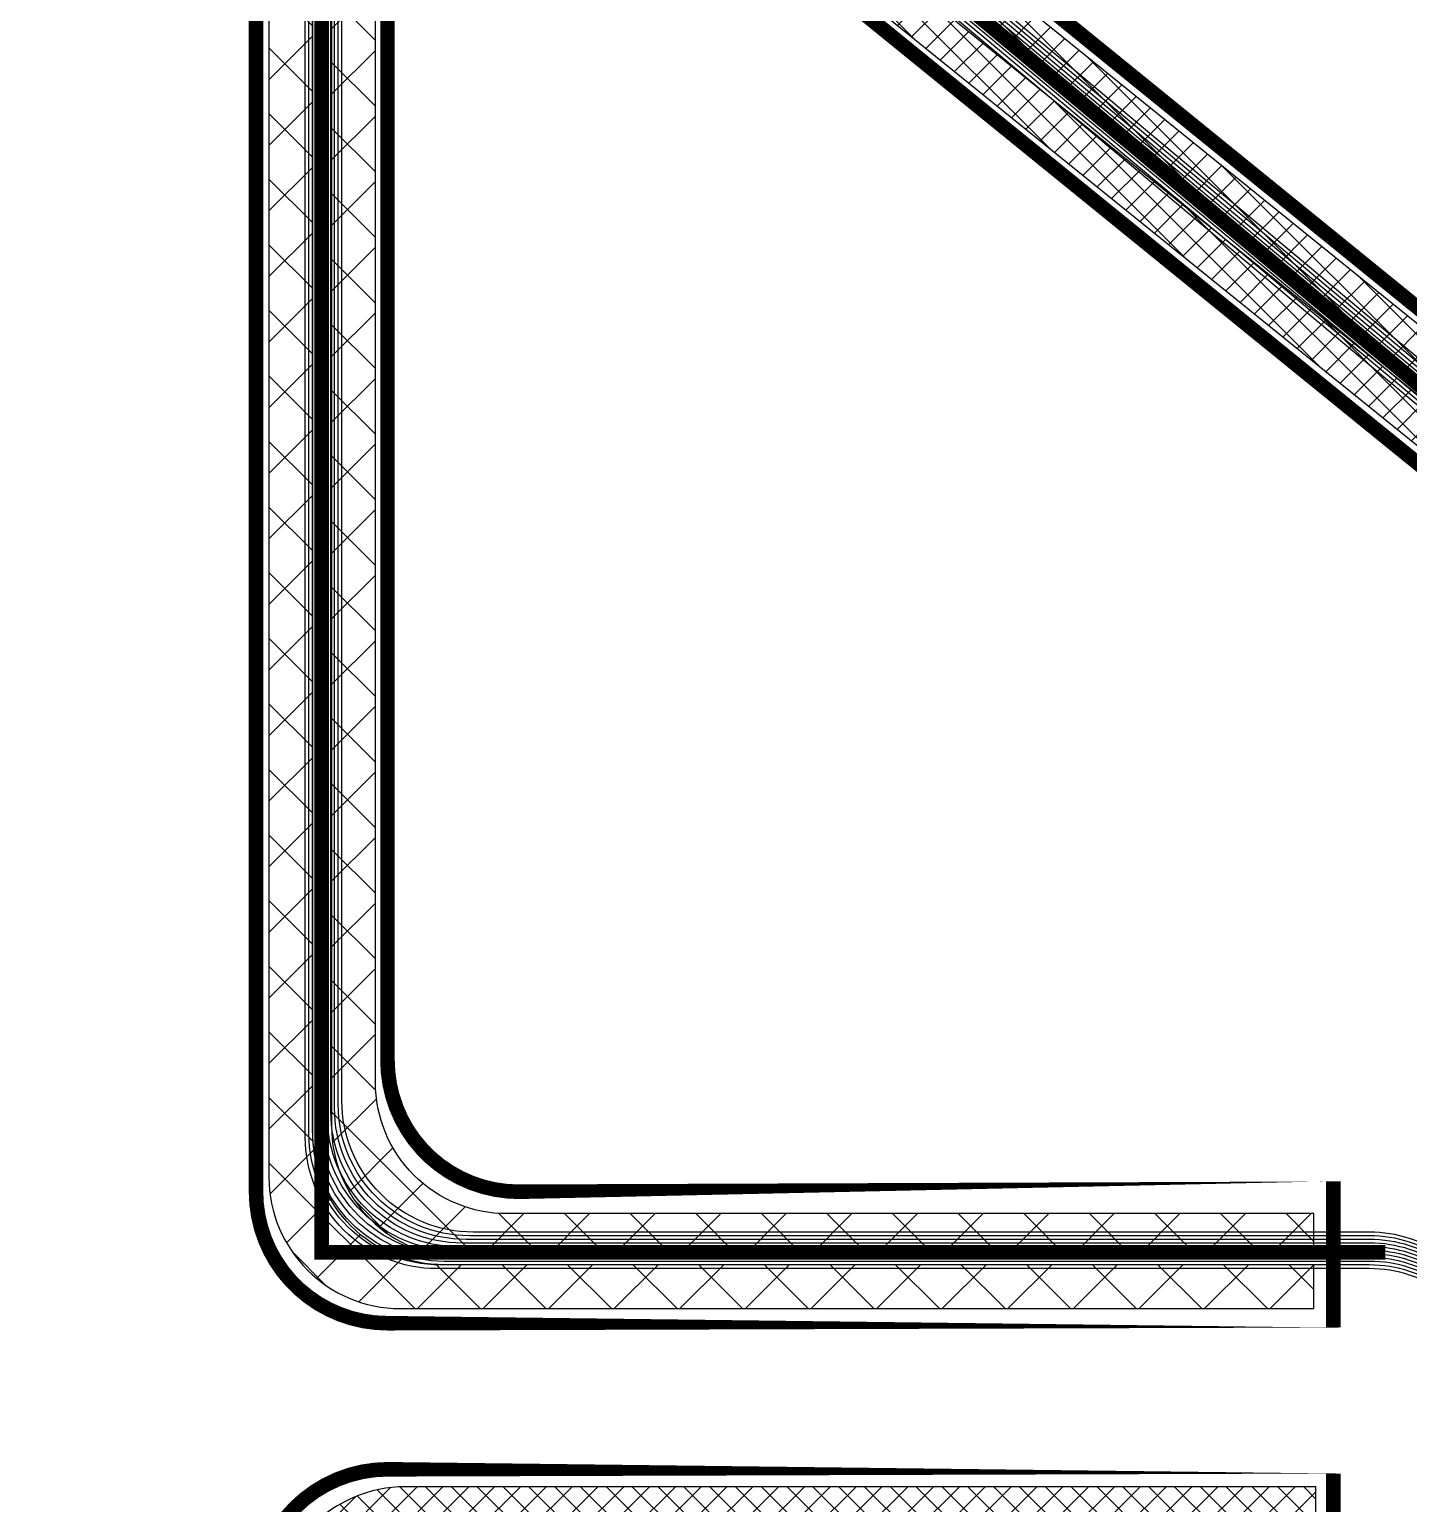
# Model space of a CAD drawing. Header units: metres. Extents: x 530177 to 530565, y 2673484 to 2673812.
# Drawn here: x 530349.99 to 530359.43, y 2673645.29 to 2673655.39 of the extents above; entities that cross this region are included whole.
import ezdxf

# ---------------------------------------------------------------- set-up
doc = ezdxf.new("R2010")
doc.units = ezdxf.units.M
for name, color, linetype in [('300mm Hume Pipe', 74, 'Continuous'), ('Excavation', 7, 'Continuous'), ('LT Cable(AG) INV to LT Panel BL-21', 2, 'Continuous'), ('Trench (AC)-BL21', 14, 'Continuous')]:
    doc.layers.add(name, color=color, linetype=linetype)
pattern_1 = [(45, (-2466.691999999457, -401.0958847771399), (-0.08838834764831845, 0.08838834764831845), []), (135, (-2466.691999999457, -401.0958847771399), (-0.08838834764831845, -0.08838834764831843), [])]

msp = doc.modelspace()

# ---------------------------------------------------------------- hatches: boundary and pattern name
at = {"layer": '300mm Hume Pipe'}
h = msp.add_hatch(dxfattribs=at)
h.set_pattern_fill('ANSI37', color=74, scale=0.1)
h.set_pattern_definition([(45, (166.84874647588, -1357.5), (-0.2245064030267289, 0.2245064030267289), []), (135, (166.84874647588, -1357.5), (-0.2245064030267289, -0.2245064030267288), [])])
edge = h.paths.add_edge_path()
edge.add_line((530351.632030845, 2673670.031701729), (530351.6320308463, 2673647.529248202))
edge.add_arc((530352.5320308463, 2673647.529248202), 0.9000000000232831, 180.0000000296449, 270.0000000074112)
edge.add_line((530352.5320308465, 2673646.629248202), (530358.7849162798, 2673646.629248207))
edge.add_line((530358.7849162798, 2673646.629248207), (530358.7849162798, 2673646.929248206))
edge.add_line((530358.7849162798, 2673646.929248206), (530352.8320308465, 2673646.929248202))
edge.add_arc((530352.8320308464, 2673647.829248202), 0.900000000372529, 180.0000000296449, 270.00000000741124, ccw=False)
edge.add_line((530351.9320308464, 2673647.829248202), (530351.9320308451, 2673670.031701729))
edge.add_line((530351.9320308451, 2673670.031701729), (530351.632030845, 2673670.031701729))
h = msp.add_hatch(dxfattribs=at)
h.set_pattern_fill('ANSI37', color=74, scale=0.1)
h.set_pattern_definition([(45, (167.2770792166702, -1357.149959509261), (-0.2245064030267289, 0.2245064030267289), []), (135, (167.2770792166702, -1357.149959509261), (-0.2245064030267289, -0.2245064030267288), [])])
edge = h.paths.add_edge_path()
edge.add_line((530352.0603635857, 2673670.01471574), (530352.0603635871, 2673647.879288692))
edge.add_arc((530352.9603635871, 2673647.879288693), 0.9000000000232831, 180.0000000296449, 270.0000000074112)
edge.add_line((530352.9603635872, 2673646.979288693), (530358.7849162798, 2673646.979288697))
edge.add_line((530358.7849162798, 2673646.979288697), (530358.7849162798, 2673647.279288697))
edge.add_line((530358.7849162798, 2673647.279288697), (530353.2603635873, 2673647.279288692))
edge.add_arc((530353.2603635872, 2673648.179288693), 0.900000000372529, 180.0000000296449, 270.00000000741124, ccw=False)
edge.add_line((530352.3603635872, 2673648.179288692), (530352.3603635858, 2673670.01471574))
edge.add_line((530352.3603635858, 2673670.01471574), (530352.0603635857, 2673670.01471574))
h = msp.add_hatch(dxfattribs=at)
h.set_pattern_fill('ANSI37', color=74)
h.set_pattern_definition(pattern_1)
edge = h.paths.add_edge_path()
edge.add_line((530362.3462895746, 2673648.202823769), (530362.6462895744, 2673648.202823769))
edge.add_line((530362.6462895744, 2673648.202823769), (530362.6462895744, 2673650.39340423))
edge.add_arc((530361.7462895743, 2673650.39340423), 0.9000000001396984, 359.9999999703551, 408.3287436989939)
edge.add_line((530362.3446597073, 2673651.065678865), (530355.6305955846, 2673656.496073229))
edge.add_arc((530356.2289657175, 2673657.168347863), 0.8999999998521733, 179.9999999703551, 228.3287437045298, ccw=False)
edge.add_line((530355.3289657173, 2673657.168347864), (530355.3289657175, 2673670.018418689))
edge.add_line((530355.3289657175, 2673670.018418689), (530355.0289657176, 2673670.018418689))
edge.add_line((530355.0289657176, 2673670.018418689), (530355.0289657175, 2673657.033746683))
edge.add_arc((530355.9289657177, 2673657.033746682), 0.9000000001396984, 179.9999999703551, 228.3287436989939)
edge.add_line((530355.3305955847, 2673656.361472048), (530362.0446597076, 2673650.931077683))
edge.add_arc((530361.4462895746, 2673650.258803048), 0.9000000002774085, 0, 48.32874371870338, ccw=False)
edge.add_line((530362.3462895746, 2673650.258803048), (530362.3462895746, 2673648.202823769))
edge = h.paths.add_edge_path()
edge.add_line((530354.9449028461, 2673669.967191869), (530354.944902846, 2673656.996030143))
edge.add_arc((530355.8449028461, 2673656.996030143), 0.9000000001396984, 179.9999999703551, 228.3287436989939)
edge.add_line((530355.2465327132, 2673656.323755508), (530361.9605968359, 2673650.893361143))
edge.add_arc((530361.362226703, 2673650.221086509), 0.9000000002774085, 0, 48.32874371870338, ccw=False)
edge.add_line((530362.2622267031, 2673650.221086509), (530362.2622267031, 2673648.202823769))
edge.add_line((530362.2622267031, 2673648.202823769), (530361.9622267031, 2673648.202823769))
edge.add_line((530361.9622267031, 2673648.202823769), (530361.962226703, 2673650.11128488))
edge.add_arc((530361.0622267027, 2673650.11128488), 0.9000000002561137, 0, 48.33614239118482)
edge.add_line((530361.6605100189, 2673650.783636777), (530354.9466195301, 2673656.212322967))
edge.add_arc((530355.5449028461, 2673656.884674864), 0.9000000003040967, 180.0000000296449, 228.3361424219648, ccw=False)
edge.add_line((530354.6449028461, 2673656.884674864), (530354.6449028461, 2673670.018418689))
edge.add_line((530354.6449028461, 2673670.018418689), (530354.9449028461, 2673670.018418689))
edge.add_line((530354.9449028461, 2673670.018418689), (530354.9449028461, 2673669.967191869))
h = msp.add_hatch(dxfattribs=at)
h.set_pattern_fill('ANSI37', color=74)
h.set_pattern_definition(pattern_1)
edge = h.paths.add_edge_path(flags=17)
edge.add_line((530352.023298474, 2673625.620153835), (530352.3232978561, 2673625.620153835))
edge.add_line((530352.3232978561, 2673625.620153835), (530352.3257964803, 2673643.849325392))
edge.add_arc((530353.2257964769, 2673643.849248207), 0.8999999999569535, 89.99999999258881, 179.9950862658553, ccw=False)
edge.add_line((530353.225796477, 2673644.749248208), (530358.7982826141, 2673644.749248207))
edge.add_line((530358.7982826141, 2673644.749248207), (530358.7982826141, 2673645.049248206))
edge.add_line((530358.7982826141, 2673645.049248206), (530352.9258221952, 2673645.049248207))
edge.add_arc((530352.925822195, 2673644.149248207), 0.8999999999068677, 89.99999998517754, 179.9950875109413)
edge.add_line((530352.0258221985, 2673644.149325373), (530352.023298474, 2673625.620153835))
edge = h.paths.add_edge_path()
edge.add_line((530358.7982826142, 2673645.109248206), (530358.7982826142, 2673645.409248206))
edge.add_line((530358.7982826142, 2673645.409248206), (530352.5657816617, 2673645.409248207))
edge.add_arc((530352.5657816614, 2673644.509248208), 0.8999999994412065, 89.99999998517754, 179.9952226917694)
edge.add_line((530351.6657816647, 2673644.50932325), (530351.6632973619, 2673625.620153835))
edge.add_line((530351.6632973619, 2673625.620153835), (530351.9632967439, 2673625.620153835))
edge.add_line((530351.9632967439, 2673625.620153835), (530351.9657566429, 2673644.209323268))
edge.add_arc((530352.8657566396, 2673644.209248207), 0.899999999893729, 89.99999998517762, 179.9952214763277, ccw=False)
edge.add_line((530352.8657566399, 2673645.109248207), (530358.7982826142, 2673645.109248206))

# ---------------------------------------------------------------- linework, layer by layer
at = {"layer": '300mm Hume Pipe', "color": 74}
for points in [[(530351.632030845, 2673670.031701729), (530351.6320308463, 2673647.529248202, 0.414213562368789), (530352.5320308465, 2673646.629248202), (530358.7849162798, 2673646.629248207), (530358.7849162798, 2673646.929248206), (530352.8320308465, 2673646.929248202, -0.4142135623692981), (530351.9320308464, 2673647.829248202), (530351.9320308451, 2673670.031701729)], [(530352.0603635857, 2673670.01471574), (530352.0603635871, 2673647.879288692, 0.414213562368789), (530352.9603635872, 2673646.979288693), (530358.7849162798, 2673646.979288697), (530358.7849162798, 2673647.279288697), (530353.2603635873, 2673647.279288692, -0.4142135623692981), (530352.3603635872, 2673648.179288692), (530352.3603635858, 2673670.01471574)], [(530354.9449028461, 2673669.967191869), (530354.944902846, 2673656.996030143, 0.2140562423256003), (530355.2465327132, 2673656.323755508), (530361.9605968359, 2673650.893361143, -0.2140562423092027), (530362.2622267031, 2673650.221086509), (530362.2622267031, 2673648.202823769), (530361.9622267031, 2673648.202823769), (530361.962226703, 2673650.11128488, 0.2140900045463655), (530361.6605100189, 2673650.783636777), (530354.9466195301, 2673656.212322967, -0.2140900045615197), (530354.6449028461, 2673656.884674864), (530354.6449028461, 2673670.018418689), (530354.9449028461, 2673670.018418689), (530354.9449028461, 2673669.967191869)], [(530362.3462895746, 2673648.202823769), (530362.6462895744, 2673648.202823769), (530362.6462895744, 2673650.39340423, 0.2140562423100663), (530362.3446597073, 2673651.065678865), (530355.6305955846, 2673656.496073229, -0.2140562423329815), (530355.3289657173, 2673657.168347864), (530355.3289657175, 2673670.018418689), (530355.0289657176, 2673670.018418689), (530355.0289657175, 2673657.033746683, 0.2140562423301491), (530355.3305955847, 2673656.361472048), (530362.0446597076, 2673650.931077683, -0.2140562423100663), (530362.3462895746, 2673650.258803048)], [(530358.7982826142, 2673645.109248206), (530358.7982826142, 2673645.409248206), (530352.5657816617, 2673645.409248207, 0.4141891411716305), (530351.6657816647, 2673644.50932325), (530351.6632973619, 2673625.620153835), (530351.9632967439, 2673625.620153835), (530351.9657566429, 2673644.209323268, -0.4141891350907431), (530352.8657566399, 2673645.109248207)]]:
    msp.add_lwpolyline(points, format="xyb", close=True, dxfattribs=at)
at = {"layer": 'Excavation', "color": 3, "const_width": 0.1}
for points in [[(530359.2726659164, 2673647.01535212), (530351.9932843691, 2673647.01535212), (530351.9932843691, 2673670.294581449)], [(530362.3212493131, 2673646.946681573), (530362.3212493131, 2673650.591178434), (530355.0541913109, 2673656.680289827), (530355.0541913109, 2673670.242085764)]]:
    msp.add_lwpolyline(points, dxfattribs=at)
at = {"layer": 'LT Cable(AG) INV to LT Panel BL-21'}
for points in [[(530361.7963580416, 2673645.727544989), (530361.6855053874, 2673645.727544989, -0.1575725909217006), (530361.1588082175, 2673645.897757286), (530359.6902428153, 2673646.957639822, 0.1575725909047271), (530359.1635456454, 2673647.12785212), (530353.0057843692, 2673647.12785212, -0.414213562373095), (530352.1057843692, 2673648.027852119), (530352.1057843692, 2673670.233333906, -0.03021808191914946), (530352.1123469325, 2673670.341821448), (530352.1592218055, 2673670.727854401, 0.03021808192717236), (530352.1657843689, 2673670.836341944), (530352.1657843689, 2673803.14966928, 0.414213562373095), (530351.2657843689, 2673804.04966928), (530244.1095845185, 2673804.04966928, -0.414213562373095), (530243.2095845185, 2673804.94966928), (530243.2095845185, 2673805.187769276)], [(530361.7963580416, 2673645.752544989), (530361.6855053874, 2673645.752544989, -0.1575725909217006), (530361.1588082175, 2673645.922757286), (530359.6902428146, 2673646.982639823, 0.1575725909047271), (530359.1635456447, 2673647.15285212), (530353.0307843691, 2673647.15285212, -0.414213562373095), (530352.1307843691, 2673648.05285212), (530352.1307843691, 2673670.231821621, -0.03021808191914946), (530352.1373469324, 2673670.340309163), (530352.1842218054, 2673670.726342116, 0.03021808192717236), (530352.1907843688, 2673670.834829659), (530352.1907843688, 2673803.174669281, 0.414213562373095), (530351.2907843688, 2673804.074669281), (530341.2855845185, 2673804.074669281, -0.414213562373095), (530340.3855845184, 2673804.97466928), (530340.3855845184, 2673805.187769276)], [(530361.7963580416, 2673645.677544989), (530361.6855053874, 2673645.677544989, -0.1575725909217006), (530361.1588082175, 2673645.847757286), (530359.6902428153, 2673646.907639822, 0.1575725909047271), (530359.1635456454, 2673647.07785212), (530352.9557843691, 2673647.07785212, -0.414213562373095), (530352.0557843691, 2673647.97785212), (530352.0557843691, 2673670.236358476, -0.03021808191914946), (530352.0623469325, 2673670.344846018), (530352.1092218055, 2673670.730878972, 0.03021808192717236), (530352.1157843688, 2673670.839366514), (530352.1157843688, 2673773.09966928, 0.414213562373095), (530351.2157843688, 2673773.99966928), (530244.1095845185, 2673773.99966928, -0.414213562373095), (530243.2095845185, 2673774.89966928), (530243.2095845185, 2673775.187769276)], [(530361.7963580416, 2673645.702544989), (530361.6855053874, 2673645.702544989, -0.1575725909217006), (530361.1588082175, 2673645.872757286), (530359.6902428153, 2673646.932639822, 0.1575725909047271), (530359.1635456454, 2673647.10285212), (530352.9807843692, 2673647.10285212, -0.414213562373095), (530352.0807843691, 2673648.00285212), (530352.0807843691, 2673670.234846191, -0.03021808191914946), (530352.0873469325, 2673670.343333733), (530352.1342218055, 2673670.729366686, 0.03021808192717236), (530352.1407843689, 2673670.837854228), (530352.1407843689, 2673773.12466928, 0.414213562373095), (530351.2407843688, 2673774.02466928), (530341.2855845185, 2673774.02466928, -0.414213562373095), (530340.3855845184, 2673774.92466928), (530340.3855845184, 2673775.187769276)], [(530363.7872512621, 2673645.627544989), (530361.6855053874, 2673645.627544989, -0.1575725909217006), (530361.1588082175, 2673645.797757287), (530359.6902428153, 2673646.857639823, 0.1575725909047271), (530359.1635456454, 2673647.02785212), (530352.9057843691, 2673647.02785212, -0.414213562373095), (530352.0057843691, 2673647.92785212), (530352.0057843691, 2673670.239383046, -0.03021808191914946), (530352.0123469324, 2673670.347870588), (530352.0592218054, 2673670.733903541, 0.03021808192717236), (530352.0657843688, 2673670.842391083), (530352.0657843688, 2673750.549669281, 0.414213562373095), (530351.1657843688, 2673751.449669281), (530244.1095845185, 2673751.449669281, -0.414213562373095), (530243.2095845185, 2673752.34966928), (530243.2095845185, 2673752.687769276)], [(530363.7872512621, 2673645.652544989), (530361.6855053874, 2673645.652544989, -0.1575725909217006), (530361.1588082175, 2673645.822757286), (530359.6902428153, 2673646.882639823, 0.1575725909047271), (530359.1635456454, 2673647.05285212), (530352.9307843691, 2673647.05285212, -0.414213562373095), (530352.0307843691, 2673647.95285212), (530352.0307843691, 2673670.237870761, -0.03021808191914946), (530352.0373469325, 2673670.346358303), (530352.0842218054, 2673670.732391256, 0.03021808192717236), (530352.0907843688, 2673670.840878799), (530352.0907843688, 2673750.574669281, 0.414213562373095), (530351.1907843688, 2673751.47466928), (530341.2855845185, 2673751.47466928, -0.414213562373095), (530340.3855845184, 2673752.37466928), (530340.3855845184, 2673752.687769276)], [(530363.7872512621, 2673645.57754499), (530361.6855053874, 2673645.57754499, -0.1575725909217006), (530361.1588082175, 2673645.747757287), (530359.6902428159, 2673646.807639822, 0.1575725909047271), (530359.163545646, 2673646.97785212), (530352.8557843692, 2673646.97785212, -0.414213562373095), (530351.9557843691, 2673647.87785212), (530351.9557843691, 2673670.242407616, -0.03021808191914946), (530351.9623469325, 2673670.350895158), (530352.0092218055, 2673670.736928111, 0.03021808192717236), (530352.0157843689, 2673670.845415654), (530352.0157843689, 2673720.49966928, 0.414213562373095), (530351.1157843688, 2673721.39966928), (530244.1095845185, 2673721.39966928, -0.414213562373095), (530243.2095845185, 2673722.29966928), (530243.2095845185, 2673722.687769276)], [(530363.7872512621, 2673645.602544989), (530361.6855053874, 2673645.602544989, -0.1575725909217006), (530361.1588082175, 2673645.772757287), (530359.6902428159, 2673646.832639822, 0.1575725909047271), (530359.163545646, 2673647.00285212), (530352.8807843692, 2673647.00285212, -0.414213562373095), (530351.9807843692, 2673647.902852119), (530351.9807843692, 2673670.240895331, -0.03021808191914946), (530351.9873469325, 2673670.349382873), (530352.0342218055, 2673670.735415827, 0.03021808192717236), (530352.0407843689, 2673670.843903369), (530352.0407843689, 2673720.52466928, 0.414213562373095), (530351.1407843689, 2673721.42466928), (530341.2855845185, 2673721.42466928, -0.414213562373095), (530340.3855845184, 2673722.32466928), (530340.3855845184, 2673722.687769276)], [(530365.944251262, 2673645.50254499), (530361.6855053874, 2673645.50254499, -0.1575725909217006), (530361.1588082175, 2673645.672757287), (530359.6902428159, 2673646.732639823, 0.1575725909047271), (530359.163545646, 2673646.90285212), (530352.7807843691, 2673646.90285212, -0.414213562373095), (530351.8807843691, 2673647.80285212), (530351.8807843691, 2673670.246944471, -0.03021808191914946), (530351.8873469324, 2673670.355432013), (530351.9342218054, 2673670.741464966, 0.03021808192717236), (530351.9407843688, 2673670.849952509), (530351.9407843688, 2673690.424669281, 0.414213562373095), (530351.0407843688, 2673691.324669281), (530211.7175845185, 2673691.324669281, -0.414213562373095), (530210.8175845185, 2673692.22466928), (530210.8175845185, 2673692.687769276)], [(530365.944251262, 2673645.52754499), (530361.6855053874, 2673645.52754499, -0.1575725909217006), (530361.1588082175, 2673645.697757287), (530359.6902428159, 2673646.757639823, 0.1575725909047271), (530359.163545646, 2673646.92785212), (530352.8057843691, 2673646.92785212, -0.414213562373095), (530351.9057843691, 2673647.82785212), (530351.9057843691, 2673670.245432186, -0.03021808191914946), (530351.9123469325, 2673670.353919728), (530351.9592218054, 2673670.739952682, 0.03021808192717236), (530351.9657843688, 2673670.848440224), (530351.9657843688, 2673690.449669281, 0.414213562373095), (530351.0657843688, 2673691.34966928), (530276.5015845185, 2673691.34966928, -0.414213562373095), (530275.6015845184, 2673692.24966928), (530275.6015845184, 2673692.687769276)], [(530365.944251262, 2673645.55254499), (530361.6855053874, 2673645.55254499, -0.1575725909217006), (530361.1588082175, 2673645.722757287), (530359.6902428159, 2673646.782639822, 0.1575725909047271), (530359.163545646, 2673646.95285212), (530352.8307843691, 2673646.95285212, -0.414213562373095), (530351.9307843691, 2673647.85285212), (530351.9307843691, 2673670.243919901, -0.03021808191914946), (530351.9373469325, 2673670.352407443), (530351.9842218055, 2673670.738440396, 0.03021808192717236), (530351.9907843688, 2673670.846927939), (530351.9907843688, 2673690.47466928, 0.414213562373095), (530351.0907843688, 2673691.37466928), (530341.2855845185, 2673691.37466928, -0.414213562373095), (530340.3855845184, 2673692.27466928), (530340.3855845184, 2673692.687769276)]]:
    msp.add_lwpolyline(points, format="xyb", dxfattribs=at)
at = {"layer": 'LT Cable(AG) INV to LT Panel BL-21', "color": 5}
for points in [[(530362.8181633112, 2673646.122788915, -0.3208878519964671), (530362.208749313, 2673646.974586881), (530362.208749313, 2673650.11860989, 0.2218784995244559), (530361.8867748103, 2673650.80845518), (530355.2636658136, 2673656.357997848, -0.2218784995264163), (530354.9416913108, 2673657.047843138), (530354.9416913108, 2673670.149413954, 0.04566841179567867), (530354.9267374041, 2673670.312795143), (530354.8557382756, 2673670.697401852, -0.04566841180496086), (530354.8407843688, 2673670.860783041), (530354.8407843687, 2673803.14966928, -0.414213562373351), (530355.7407843687, 2673804.04966928), (530400.8929842185, 2673804.04966928, 0.414213562373095), (530401.7929842186, 2673804.94966928), (530401.7929842186, 2673805.187769276)], [(530362.8181633112, 2673646.156731333, -0.3127718508394257), (530362.233749313, 2673646.999586881), (530362.233749313, 2673650.13027825, 0.2218784995343309), (530361.9117748102, 2673650.82012354), (530355.2886658137, 2673656.369666207, -0.2218784995345846), (530354.9666913109, 2673657.059511497), (530354.9666913109, 2673670.151702147, 0.04566841180917582), (530354.9517374041, 2673670.315083335), (530354.8807382755, 2673670.699690045, -0.04566841182102502), (530354.8657843687, 2673670.863071233), (530354.8657843687, 2673803.12466928, -0.414213562373095), (530355.7657843687, 2673804.02466928), (530498.0689842185, 2673804.02466928, 0.414213562373095), (530498.9689842185, 2673804.92466928), (530498.9689842185, 2673805.187769276)], [(530362.8181633111, 2673646.191519552, -0.3046031395576398), (530362.2587493131, 2673647.024586881), (530362.2587493131, 2673650.141946609, 0.2218784995244559), (530361.9367748103, 2673650.831791899), (530355.3136658137, 2673656.381334567, -0.2218784995264163), (530354.9916913109, 2673657.071179857), (530354.9916913109, 2673670.153990339, 0.04566841184727482), (530354.9767374041, 2673670.317371528), (530354.9057382756, 2673670.701978237, -0.0456684118657523), (530354.8907843687, 2673670.865359426), (530354.8907843687, 2673773.09966928, -0.414213562373095), (530355.7907843688, 2673773.99966928), (530400.8929842185, 2673773.99966928, 0.414213562373095), (530401.7929842186, 2673774.89966928), (530401.7929842186, 2673775.187769276)], [(530364.887251262, 2673646.149586881), (530363.1837493131, 2673646.149586881, -0.4142135623503636), (530362.2837493131, 2673647.049586881), (530362.2837493131, 2673650.153614968, 0.2218784995244559), (530361.9617748103, 2673650.843460258), (530355.3386658137, 2673656.393002925, -0.2218784995264163), (530355.0166913109, 2673657.082848215), (530355.0166913109, 2673670.156278532, 0.04566841184727482), (530355.0017374041, 2673670.319659721), (530354.9307382756, 2673670.70426643, -0.0456684118657523), (530354.9157843688, 2673670.867647619), (530354.9157843688, 2673773.074669281, -0.414213562373095), (530355.8157843688, 2673773.97466928), (530498.0689842185, 2673773.97466928, 0.414213562373095), (530498.9689842185, 2673774.87466928), (530498.9689842185, 2673775.187769276)], [(530364.887251262, 2673646.174586881), (530363.2087493131, 2673646.174586881, -0.4142135623503636), (530362.3087493131, 2673647.074586881), (530362.3087493131, 2673650.165283327, 0.2218784995244559), (530361.9867748104, 2673650.855128617), (530355.3636658137, 2673656.404671285, -0.2218784995264163), (530355.0416913109, 2673657.094516575), (530355.0416913109, 2673670.158566725, 0.04566841193696984), (530355.026737404, 2673670.321947915), (530354.9557382755, 2673670.706554622, -0.04566841195556854), (530354.9407843687, 2673670.869935811), (530354.9407843688, 2673750.549669281, -0.4142135623726719), (530355.8407843688, 2673751.449669281), (530400.8929842185, 2673751.449669281, 0.414213562373095), (530401.7929842186, 2673752.34966928), (530401.7929842186, 2673752.687769276)], [(530364.887251262, 2673646.199586881), (530363.233749313, 2673646.199586881, -0.4142135623503636), (530362.333749313, 2673647.099586881), (530362.333749313, 2673650.176951686, 0.2218784995244559), (530362.0117748103, 2673650.866796976), (530355.3886658136, 2673656.416339644, -0.2218784995264163), (530355.0666913108, 2673657.106184934), (530355.0666913108, 2673670.160854918, 0.04566841175757974), (530355.0517374041, 2673670.324236107), (530354.9807382756, 2673670.708842816, -0.04566841176009063), (530354.9657843688, 2673670.872224005), (530354.9657843687, 2673750.52466928, -0.4142135623735183), (530355.8657843687, 2673751.42466928), (530498.0689842185, 2673751.42466928, 0.414213562373095), (530498.9689842185, 2673752.32466928), (530498.9689842185, 2673752.687769276)], [(530364.887251262, 2673646.224586881), (530363.2587493131, 2673646.224586881, -0.4142135623503636), (530362.358749313, 2673647.124586881), (530362.358749313, 2673650.188620045, 0.2218784995244559), (530362.0367748103, 2673650.878465335), (530355.4136658136, 2673656.428008003, -0.2218784995264163), (530355.0916913109, 2673657.117853293), (530355.0916913109, 2673670.163143111, 0.04566841184727482), (530355.0767374041, 2673670.3265243), (530355.0057382756, 2673670.711131009, -0.0456684118657523), (530354.9907843687, 2673670.874512197), (530354.9907843687, 2673727.99966928, -0.414213562373095), (530355.8907843687, 2673728.89966928), (530400.8929842185, 2673728.89966928, 0.414213562373095), (530401.7929842186, 2673729.79966928), (530401.7929842186, 2673730.187769276)], [(530366.8282512621, 2673646.249586881), (530363.2837493131, 2673646.249586881, -0.4142135623503636), (530362.3837493131, 2673647.149586881), (530362.3837493131, 2673650.200288404, 0.2218784995244559), (530362.0617748103, 2673650.890133694), (530355.4386658137, 2673656.439676362, -0.2218784995264163), (530355.1166913109, 2673657.129521652), (530355.1166913109, 2673670.165431304, 0.04566841184727482), (530355.1017374041, 2673670.328812493), (530355.0307382756, 2673670.713419202, -0.0456684118657523), (530355.0157843687, 2673670.87680039), (530355.0157843687, 2673727.97466928, -0.414213562373095), (530355.9157843688, 2673728.87466928), (530498.0689842185, 2673728.87466928, 0.414213562373095), (530498.9689842185, 2673729.77466928), (530498.9689842185, 2673730.187769276)], [(530366.8282512621, 2673646.274586881), (530363.3087493131, 2673646.274586881, -0.4142135623503636), (530362.4087493131, 2673647.17458688), (530362.4087493131, 2673650.211956763, 0.2218784995145807), (530362.0867748103, 2673650.901802053), (530355.4636658137, 2673656.451344721, -0.2218784995160833), (530355.1416913109, 2673657.141190012), (530355.1416913109, 2673670.167719496, 0.04566841188537375), (530355.1267374041, 2673670.331100686), (530355.0557382755, 2673670.715707395, -0.04566841191047969), (530355.0407843688, 2673670.879088584), (530355.0407843688, 2673690.449669281, -0.414213562373095), (530355.9407843688, 2673691.34966928), (530400.8929842185, 2673691.34966928, 0.414213562373095), (530401.7929842186, 2673692.24966928), (530401.7929842186, 2673692.687769276)], [(530366.8282512621, 2673646.29958688), (530363.3337493131, 2673646.29958688, -0.4142135623503636), (530362.4337493131, 2673647.19958688), (530362.4337493131, 2673650.223625123, 0.2218784995244559), (530362.1117748104, 2673650.913470413), (530355.4886658137, 2673656.46301308, -0.2218784995264163), (530355.1666913109, 2673657.15285837), (530355.1666913109, 2673670.170007688, 0.04566841189887091), (530355.1517374043, 2673670.333388878), (530355.0807382755, 2673670.717995587, -0.04566841194359128), (530355.0657843687, 2673670.881376776), (530355.0657843688, 2673690.424669281, -0.4142135623714271), (530355.9657843688, 2673691.324669281), (530465.6769842185, 2673691.324669281, 0.414213562373095), (530466.5769842186, 2673692.22466928), (530466.5769842186, 2673692.687769276)], [(530366.8282512621, 2673646.32458688), (530363.358749313, 2673646.32458688, -0.4142135623503636), (530362.458749313, 2673647.22458688), (530362.458749313, 2673650.235293481, 0.2218784995322623), (530362.1367748101, 2673650.925138772), (530355.5136658138, 2673656.474681439, -0.2218784995301597), (530355.191691311, 2673657.164526729), (530355.1916913108, 2673670.172295882, 0.04566841184504685), (530355.1767374041, 2673670.335677071), (530355.1057382756, 2673670.72028378, -0.0456684118657523), (530355.0907843687, 2673670.883664969), (530355.0907843687, 2673690.39966928, -0.414213562373095), (530355.9907843687, 2673691.29966928), (530530.4609842185, 2673691.29966928, 0.414213562373095), (530531.3609842185, 2673692.19966928), (530531.3609842185, 2673692.687769276)]]:
    msp.add_lwpolyline(points, format="xyb", dxfattribs=at)
at = {"layer": 'Trench (AC)-BL21', "const_width": 0.1}
for points in [[(530351.5432843692, 2673670.118418689), (530351.5432843704, 2673647.429248202, 0.414213562368404), (530352.4432843706, 2673646.529248202), (530358.9182826143, 2673646.529248206), (530358.9182826142, 2673647.429248206), (530353.3432843705, 2673647.429248202, -0.4142135623721557), (530352.4432843704, 2673648.329248202), (530352.4432843692, 2673670.118418689)], [(530361.7191516714, 2673650.610421294), (530354.6993954395, 2673656.31127801, -0.2124726228145605), (530354.5506116269, 2673656.645596434), (530354.5506116269, 2673670.118418689), (530355.450611627, 2673670.118418689), (530355.4506116271, 2673656.979768409, 0.2124726227902704), (530355.5993954398, 2673656.645449986), (530362.6191516713, 2673650.944593269, -0.212472622813343), (530362.7679354841, 2673650.610274845), (530362.767935484, 2673648.102823769), (530361.8679354839, 2673648.102823769), (530361.8679354839, 2673650.27610287, 0.2124726228154971)], [(530351.5432843688, 2673625.500153835), (530351.5457916697, 2673644.629323339, -0.4141891120428178), (530352.4457916667, 2673645.529248207), (530358.9182826143, 2673645.529248206), (530358.9182826142, 2673644.629248207), (530353.3457861863, 2673644.629248207, 0.4141884118590964), (530352.4457861895, 2673643.729325491), (530352.4432843688, 2673625.500153835)]]:
    msp.add_lwpolyline(points, format="xyb", close=True, dxfattribs=at)

doc.saveas('drawing.dxf')
